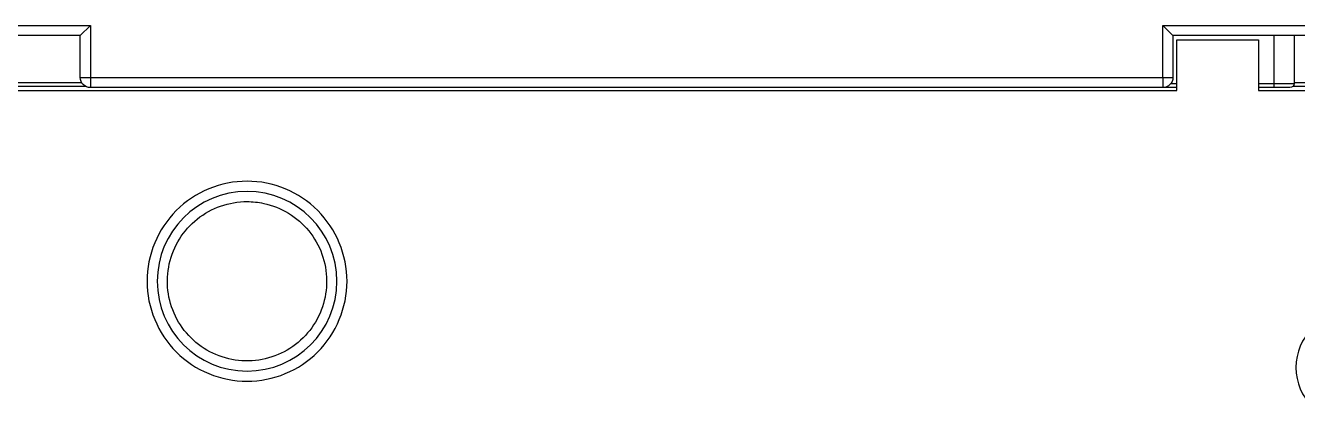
# Model space of a CAD drawing. Header units: millimetres. Extents: x 28 to 2974, y 8 to 3716.
# Drawn here: x 1768.4 to 1830.8, y 1258.3 to 1277.8 of the extents above; entities that cross this region are included whole.
import ezdxf

# ---------------------------------------------------------------- set-up
doc = ezdxf.new("R2010")
doc.units = ezdxf.units.MM
doc.layers.add('1LINE', color=7, linetype='CONTINUOUS')

msp = doc.modelspace()

# ---------------------------------------------------------------- linework, layer by layer
at = {"layer": '1LINE', "linetype": 'Continuous'}
for p, q in [((1760.193, 1277.801), (1771.543, 1277.801)), ((1771.543, 1277.801), (1771.043, 1277.301)), ((1771.543, 1277.801), (1771.543, 1275.251)), ((1824.193, 1275.251), (1824.193, 1277.801)), ((1824.193, 1277.801), (1835.543, 1277.801)), ((1824.193, 1277.801), (1824.693, 1277.301)), ((1771.043, 1277.301), (1760.693, 1277.301)), ((1771.043, 1275.251), (1771.043, 1277.301)), ((1835.043, 1277.301), (1824.693, 1277.301)), ((1824.693, 1277.301), (1824.693, 1275.251)), ((1824.893, 1277.101), (1828.893, 1277.101)), ((1824.893, 1274.601), (1824.893, 1277.101)), ((1828.893, 1277.101), (1828.893, 1274.601)), ((1829.66, 1274.951), (1829.66, 1277.301)), ((1830.643, 1277.301), (1830.643, 1274.951)), ((1766.644, 1275.001), (1771.11, 1275.001)), ((1771.543, 1275.251), (1771.543, 1274.751)), ((1771.543, 1275.251), (1824.193, 1275.251)), ((1824.193, 1275.251), (1824.193, 1274.751)), ((1824.593, 1274.951), (1824.893, 1274.951)), ((1828.893, 1274.951), (1829.66, 1274.951)), ((1829.66, 1274.951), (1830.643, 1274.951)), ((1830.644, 1275.001), (1835.11, 1275.001)), ((1764.893, 1274.601), (1824.893, 1274.601)), ((1771.325, 1274.801), (1766.576, 1274.801)), ((1824.193, 1274.751), (1771.543, 1274.751)), ((1824.893, 1274.751), (1824.193, 1274.751)), ((1829.657, 1274.751), (1828.893, 1274.751)), ((1828.893, 1274.601), (1888.893, 1274.601)), ((1830.443, 1274.751), (1829.657, 1274.751)), ((1835.325, 1274.801), (1830.576, 1274.801))]:
    msp.add_line(p, q, dxfattribs=at)
at = {"layer": '1LINE', "linetype": 'Continuous', "extrusion": (0, 0, -1)}
msp.add_circle((-1779.233, 1265.247), 4.41, dxfattribs=at)
at = {"layer": '1LINE', "linetype": 'Continuous', "extrusion": (3.83778e-22, 6.26757e-06, -1)}
msp.add_circle((-1833.436, 1261.012, 0.008), 2.7, dxfattribs=at)
at = {"layer": '1LINE', "linetype": 'Continuous', "extrusion": (6.12303e-17, -3.74928e-33, -1)}
for centre, radius, start, end in [((-1771.543, 1275.251), 0.5, 270, 0), ((-1830.443, 1274.951), 0.2, 180, 270)]:
    msp.add_arc(centre, radius, start, end, dxfattribs=at)
at = {"layer": '1LINE', "linetype": 'Continuous', "extrusion": (0, 0, -1)}
msp.add_arc((-1824.193, 1275.251), 0.5, 180, 270, dxfattribs=at)
at = {"layer": '1LINE', "linetype": 'Continuous'}
for centre, major_axis, ratio, start_param, end_param in [((1771.543, 1275.251), (0.5, 0), 0.000006, 3.141593, 4.712389), ((1824.193, 1275.251), (-0.5, 0), 0.000006, 1.570796, 3.141593), ((1829.657, 1274.951), (0, 0.2), 0.017452, 3.141593, 4.712389)]:
    msp.add_ellipse(centre, major_axis=major_axis, ratio=ratio, start_param=start_param, end_param=end_param, dxfattribs=at)
for points, knots in [([(1779.233, 1270.157), (1780.52, 1270.157), (1781.794, 1269.629), (1783.615, 1267.809), (1784.143, 1266.534), (1784.143, 1263.96), (1783.615, 1262.685), (1781.794, 1260.865), (1780.52, 1260.337), (1777.945, 1260.337), (1776.671, 1260.865), (1774.85, 1262.685), (1774.323, 1263.96), (1774.323, 1266.534), (1774.85, 1267.809), (1776.671, 1269.629), (1777.945, 1270.157), (1779.233, 1270.157)], [0, 0, 0, 0, 0.125, 0.125, 0.25, 0.25, 0.375, 0.375, 0.5, 0.5, 0.625, 0.625, 0.75, 0.75, 0.875, 0.875, 1, 1, 1, 1]), ([(1779.234, 1269.157), (1778.795, 1269.157), (1778.351, 1269.082), (1777.526, 1268.792), (1777.132, 1268.574), (1776.449, 1268.027), (1776.149, 1267.691), (1775.685, 1266.949), (1775.514, 1266.533), (1775.322, 1265.679), (1775.298, 1265.23), (1775.399, 1264.361), (1775.526, 1263.929), (1775.909, 1263.142), (1776.171, 1262.776), (1776.793, 1262.161), (1777.161, 1261.902), (1777.952, 1261.527), (1778.385, 1261.405), (1779.255, 1261.313), (1779.705, 1261.341), (1780.556, 1261.542), (1780.971, 1261.717), (1781.708, 1262.189), (1782.041, 1262.492), (1782.58, 1263.18), (1782.795, 1263.576), (1783.076, 1264.405), (1783.147, 1264.849), (1783.138, 1265.724), (1783.058, 1266.167), (1782.76, 1266.99), (1782.538, 1267.381), (1781.984, 1268.059), (1781.645, 1268.355), (1780.898, 1268.812), (1780.481, 1268.978), (1779.784, 1269.128), (1779.507, 1269.157), (1779.234, 1269.157)], [0, 0, 0, 0, 0.053693, 0.053693, 0.107394, 0.107394, 0.161094, 0.161094, 0.214788, 0.214788, 0.268483, 0.268483, 0.322177, 0.322177, 0.375876, 0.375876, 0.429576, 0.429576, 0.483277, 0.483277, 0.536977, 0.536977, 0.590672, 0.590672, 0.644367, 0.644367, 0.698061, 0.698061, 0.751759, 0.751759, 0.805459, 0.805459, 0.85916, 0.85916, 0.91286, 0.91286, 0.966555, 0.966555, 1, 1, 1, 1])]:
    msp.add_open_spline(points, degree=3, knots=knots, dxfattribs=at)

doc.saveas('drawing.dxf')
